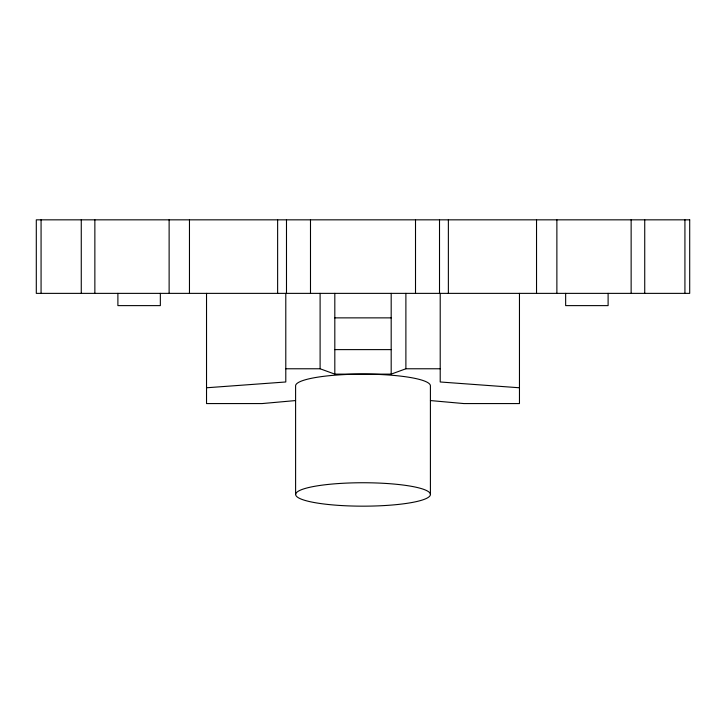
<?xml version="1.0" encoding="UTF-8"?>
<svg xmlns="http://www.w3.org/2000/svg" width="726" height="726" viewBox="0 0 726 726"><rect width="100%" height="100%" fill="white"/><g stroke="black" fill="none" stroke-linecap="round" stroke-linejoin="round"><path stroke-width="1.09" d="M285.79 368.772L320.102 368.772L334.813 374.126L391.187 374.126L405.888 368.772L440.21 368.772M295.582 400.561L262.068 403.574L206.529 403.574L206.529 293.368M206.529 387.775L285.79 381.976L285.79 293.368M334.813 317.87L391.187 317.87M334.813 349.614L391.187 349.614M519.462 387.775L440.21 381.985L440.21 293.368M430.418 400.561L463.923 403.574L519.462 403.574L519.462 293.368M684.927 219.833L684.927 293.368M644.733 219.833L644.733 293.368M631.139 219.833L631.139 293.368M608.107 293.368L608.107 305.619L565.654 305.619L565.654 293.368M556.878 219.833L556.878 293.368M536.532 219.833L536.532 293.368M448.369 219.833L448.369 293.368M439.511 219.833L439.511 293.368M430.418 494.451A67.4 11.716 0 0 0 329.314 484.315A67.4 11.716 0 0 0 329.314 504.597A67.4 11.716 0 0 0 430.418 494.451L430.409 385.833A67.4 11.716 0 0 0 363.009 374.126A67.4 11.716 0 0 0 295.6 385.842L295.609 494.46M415.508 219.833L415.508 293.368M405.888 293.368L405.888 368.772M391.187 293.368L391.187 374.126M334.813 293.368L334.813 374.126M320.102 293.368L320.102 368.772M310.492 219.833L310.492 293.368M286.489 219.833L286.489 293.368M277.631 219.833L277.631 293.368M189.468 219.833L189.468 293.368M169.122 219.833L169.122 293.368M160.346 293.368L160.346 305.619L117.893 305.619L117.893 293.368M94.861 219.833L94.861 293.368M81.267 219.833L81.267 293.368M41.073 219.833L41.073 293.368M689.7 219.833L36.3 219.833L36.3 293.368L689.7 293.368L689.7 219.833"/></g></svg>
